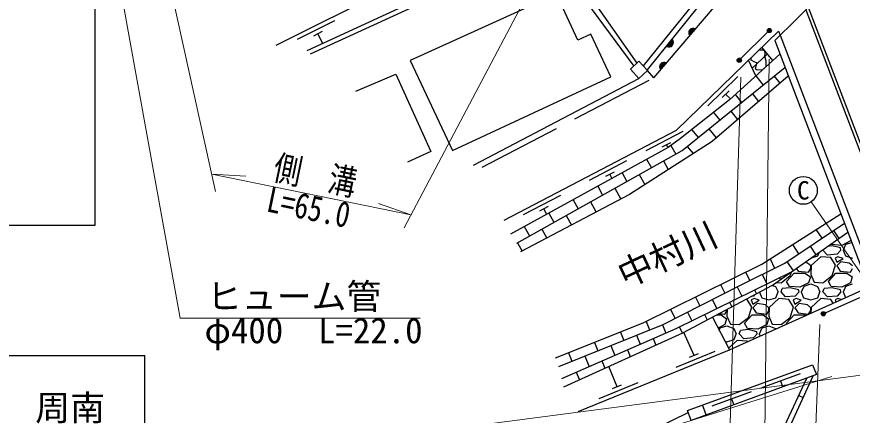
# Model space of a CAD drawing. Units: millimetres at full size, sheet at 1:1000; details may follow other scales. Extents: x 40000 to 680000, y 20000 to 380000.
# Drawn here: x 210126 to 269974, y 243158 to 271726 of the extents above; entities that cross this region are included whole.
import ezdxf
from ezdxf.enums import TextEntityAlignment as Align

# ---------------------------------------------------------------- set-up
doc = ezdxf.new("R2010")
doc.units = ezdxf.units.MM
doc.header["$LTSCALE"] = 1000
doc.linetypes.add('DASHED', pattern=[7.5, 6, -1.5])
for name, color, linetype, lineweight in [('M-BGD', 7, 'Continuous', 25), ('M-BMK-HTXT', 7, 'Continuous', 13), ('M-STR-HTXT', 7, 'Continuous', 13), ('M-STR-STR1', 1, 'Continuous', 25), ('M-STR-STRC', 7, 'Continuous', 25)]:
    doc.layers.add(name, color=color, linetype=linetype, lineweight=lineweight)
doc.styles.add('ＭＳ ゴシック', font='')
doc.styles.get('ＭＳ ゴシック').set_extended_font_data('MS Gothic')

msp = doc.modelspace()

# ---------------------------------------------------------------- hatches: boundary and pattern name
at = {"layer": 'M-BGD'}
for points in [[(258736, 270844), (258329, 270369, -0.84072)], [(263879, 270732, -1), (264179, 270732, -1)], [(257088, 270083), (256696, 269595, 0.84072)], [(261729, 268604, -1), (262029, 268604, -1)], [(256657, 268412), (256250, 267936, -0.84072)], [(267747, 250435, -1), (268047, 250435, -1)]]:
    msp.add_hatch(color=256, dxfattribs=at).paths.add_polyline_path(points)

# ---------------------------------------------------------------- linework, layer by layer
for p, q in [((232894, 271437), (230212, 270093)), ((232000, 270654), (231375, 270340)), ((258329, 270369), (258736, 270844)), ((261879, 268604), (264029, 270732)), ((231687, 270497), (232029, 269816)), ((257088, 270083), (256696, 269595)), ((264292, 268591), (263495, 269537)), ((262804, 268045), (263894, 269064)), ((256250, 267936), (256657, 268412)), ((263070, 267484), (262538, 268606)), ((255754, 267356), (255309, 267881)), ((242834, 261079), (254697, 267303)), ((261769, 267440), (259618, 265349)), ((263070, 267484), (263599, 266830)), ((264376, 267458), (264786, 266951)), ((261154, 266424), (260652, 265936)), ((260903, 266180), (261243, 265830)), ((261585, 266140), (262043, 265572)), ((262821, 266201), (263267, 265650)), ((260042, 264867), (260488, 264315)), ((261266, 264944), (261747, 264348)), ((257842, 263494), (255182, 262107)), ((258476, 263622), (258932, 263058)), ((259710, 263687), (260227, 263047)), ((256961, 262697), (256341, 262373)), ((256651, 262535), (256775, 262347)), ((256981, 262493), (257327, 261875)), ((258155, 262430), (258570, 261915)), ((253799, 261385), (251139, 259998)), ((255242, 261504), (255582, 260897)), ((256454, 261386), (256797, 260774)), ((252918, 260587), (252297, 260264)), ((252607, 260425), (252758, 260136)), ((253490, 260539), (253837, 259920)), ((254709, 260409), (255113, 259689)), ((251738, 259574), (252092, 258943)), ((252964, 259432), (253399, 258656)), ((249064, 258916), (246404, 257528)), ((249986, 258610), (250347, 257966)), ((248183, 258118), (247563, 257794)), ((247873, 257956), (248080, 257560)), ((251219, 258455), (251629, 257723)), ((248234, 257645), (248602, 256989)), ((249474, 257478), (249859, 256790)), ((246482, 256680), (246857, 256012)), ((247729, 256500), (248090, 255856)), ((267375, 256471), (267794, 255842)), ((268626, 256397), (269008, 255822)), ((269850, 255660), (269220, 255330)), ((269870, 255731), (269850, 255660)), ((245984, 255523), (246320, 254923)), ((265689, 255394), (266129, 254734)), ((266961, 255288), (267374, 254669)), ((267870, 255000), (267880, 255026)), ((268200, 254640), (267870, 255000)), ((268530, 255300), (268223, 255268)), ((268470, 255390), (268448, 255427)), ((269220, 255330), (268470, 255390)), ((269130, 255150), (268530, 255300)), ((269160, 255000), (268890, 254700)), ((269160, 255000), (269130, 255150)), ((269310, 255000), (269490, 254580)), ((269340, 255000), (269520, 255420)), ((269520, 255420), (269939, 255551)), ((264085, 254370), (264414, 253711)), ((267720, 254520), (267030, 253890)), ((267062, 254448), (267510, 254580)), ((267510, 254580), (267598, 254827)), ((268440, 254460), (267720, 254520)), ((268890, 254700), (268200, 254640)), ((268770, 253920), (268440, 254460)), ((268950, 254520), (268740, 254430)), ((268740, 254430), (268860, 254130)), ((268860, 254130), (269310, 254400)), ((269310, 254400), (268950, 254520)), ((269490, 254580), (270000, 254430)), ((265297, 254179), (265739, 253515)), ((266760, 254070), (266567, 254099)), ((267000, 253860), (266760, 254070)), ((267030, 253890), (267000, 253260)), ((267000, 253680), (267000, 253860)), ((268530, 253170), (268770, 253920)), ((269160, 254160), (268860, 253860)), ((268860, 253860), (269100, 253500)), ((269760, 254070), (269160, 254160)), ((270000, 253860), (269760, 254070)), ((262327, 253414), (262625, 252817)), ((263520, 253264), (263860, 252584)), ((264870, 252660), (265530, 253170)), ((265260, 252750), (265800, 253350)), ((265530, 253170), (265611, 253424)), ((265800, 253350), (266580, 253350)), ((265978, 253683), (266100, 253500)), ((266100, 253500), (266850, 253410)), ((266580, 253350), (266970, 253080)), ((266850, 253410), (267000, 253680)), ((267000, 253260), (267240, 252690)), ((267870, 252660), (268530, 253170)), ((268260, 252750), (268800, 253350)), ((268800, 253350), (269580, 253350)), ((269100, 253500), (269850, 253410)), ((269580, 253350), (269970, 253080)), ((269850, 253410), (270000, 253680)), ((264550, 252675), (264870, 252660)), ((264757, 253026), (264833, 252875)), ((265470, 252390), (265260, 252750)), ((266850, 252660), (266220, 252330)), ((266520, 252420), (267000, 252570)), ((266970, 253080), (266850, 252660)), ((267000, 252570), (267480, 252390)), ((267240, 252690), (267870, 252660)), ((268470, 252390), (268260, 252750)), ((269850, 252660), (269220, 252330)), ((269520, 252420), (270000, 252570)), ((269970, 253080), (269850, 252660)), ((260531, 252523), (260841, 251914)), ((261732, 252368), (262071, 251702)), ((262963, 252142), (263104, 251859)), ((263321, 251974), (263490, 251580)), ((264261, 252472), (264480, 252390)), ((264480, 252390), (264660, 252000)), ((264510, 251580), (264660, 252000)), ((264870, 252000), (264960, 252240)), ((265200, 251640), (264870, 252000)), ((265530, 252300), (264960, 252240)), ((266220, 252330), (265470, 252390)), ((266130, 252150), (265530, 252300)), ((266160, 252000), (265890, 251700)), ((266160, 252000), (266130, 252150)), ((266310, 252000), (266490, 251580)), ((266340, 252000), (266520, 252420)), ((267480, 252390), (267660, 252000)), ((267510, 251580), (267660, 252000)), ((267870, 252000), (267960, 252240)), ((268200, 251640), (267870, 252000)), ((268530, 252300), (267960, 252240)), ((269220, 252330), (268470, 252390)), ((269130, 252150), (268530, 252300)), ((269160, 252000), (268890, 251700)), ((269160, 252000), (269130, 252150)), ((269310, 252000), (269486, 251590)), ((269340, 252000), (269520, 252420)), ((258739, 251633), (259059, 251006)), ((259950, 251460), (260277, 250817)), ((262440, 251460), (262363, 251466)), ((262770, 250920), (262440, 251460)), ((262950, 251520), (262740, 251430)), ((262740, 251430), (262860, 251130)), ((262890, 251700), (262787, 251691)), ((262860, 251130), (263310, 251400)), ((262969, 251788), (262890, 251700)), ((263310, 251400), (262950, 251520)), ((263490, 251580), (264000, 251430)), ((264000, 251430), (264510, 251580)), ((264720, 251520), (264030, 250890)), ((265440, 251460), (264720, 251520)), ((265890, 251700), (265200, 251640)), ((265770, 250920), (265440, 251460)), ((265950, 251520), (265740, 251430)), ((265740, 251430), (265860, 251130)), ((265860, 251130), (266310, 251400)), ((266310, 251400), (265950, 251520)), ((266490, 251580), (267000, 251430)), ((267000, 251430), (267510, 251580)), ((267720, 251520), (267030, 250890)), ((268440, 251460), (267720, 251520)), ((267897, 250435), (270508, 251612)), ((268890, 251700), (268200, 251640)), ((268604, 251192), (268440, 251460)), ((268950, 251520), (268740, 251430)), ((268740, 251430), (268800, 251281)), ((269169, 251447), (268950, 251520)), ((261174, 251260), (261344, 250927)), ((262530, 250170), (262770, 250920)), ((263160, 251160), (262860, 250860)), ((262860, 250860), (263100, 250500)), ((263760, 251070), (263160, 251160)), ((264000, 250860), (263760, 251070)), ((264030, 250890), (264000, 250260)), ((264000, 250680), (264000, 250860)), ((265530, 250170), (265770, 250920)), ((266160, 251160), (265860, 250860)), ((265860, 250860), (266100, 250500)), ((266760, 251070), (266160, 251160)), ((267000, 250860), (266760, 251070)), ((267000, 250680), (267000, 250860)), ((267030, 250890), (267010, 250473)), ((256948, 250744), (257277, 250098)), ((258168, 250552), (258483, 249933)), ((259380, 250375), (259576, 249990)), ((259953, 250190), (261172, 247839)), ((260255, 250350), (260580, 250350)), ((260457, 250457), (260850, 250410)), ((260580, 250350), (260970, 250080)), ((260850, 250410), (261000, 250680)), ((261024, 250757), (261000, 250260)), ((261000, 250680), (261000, 250745)), ((261000, 250260), (261240, 249690)), ((261870, 249660), (262530, 250170)), ((262260, 249750), (262800, 250350)), ((262800, 250350), (263580, 250350)), ((263100, 250500), (263850, 250410)), ((263580, 250350), (263970, 250080)), ((263850, 250410), (264000, 250680)), ((264000, 250260), (264240, 249690)), ((264870, 249660), (265530, 250170)), ((265260, 249750), (265800, 250350)), ((265800, 250350), (266580, 250350)), ((266100, 250500), (266850, 250410)), ((266580, 250350), (266642, 250307)), ((266850, 250410), (267000, 250680)), ((255211, 249882), (255456, 249275)), ((256384, 249649), (256623, 249056)), ((260850, 249660), (260361, 249404)), ((260520, 249420), (261000, 249570)), ((260970, 250080), (260850, 249660)), ((261000, 249570), (261480, 249390)), ((261240, 249690), (261870, 249660)), ((262470, 249390), (262260, 249750)), ((263850, 249660), (263220, 249330)), ((263520, 249420), (264000, 249570)), ((263970, 250080), (263850, 249660)), ((264000, 249570), (264480, 249390)), ((264240, 249690), (264870, 249660)), ((265291, 249697), (265260, 249750)), ((253361, 249123), (253602, 248526)), ((257586, 249491), (257808, 249055)), ((258642, 247455), (257898, 249096)), ((260444, 249243), (260520, 249420)), ((261480, 249390), (261660, 249000)), ((261510, 248580), (261660, 249000)), ((261870, 249000), (261960, 249240)), ((262200, 248640), (261870, 249000)), ((262530, 249300), (261960, 249240)), ((263220, 249330), (262470, 249390)), ((263130, 249150), (262530, 249300)), ((263160, 249000), (262890, 248700)), ((263160, 249000), (263130, 249150)), ((263310, 249000), (263381, 248835)), ((263340, 249000), (263520, 249420)), ((264480, 249390), (264502, 249342)), ((251503, 248381), (251747, 247777)), ((254529, 248900), (254790, 248255)), ((255706, 248655), (255895, 248188)), ((260841, 248477), (261000, 248430)), ((261000, 248430), (261510, 248580)), ((261720, 248520), (261109, 247962)), ((262440, 248460), (261720, 248520)), ((262890, 248700), (262200, 248640)), ((262463, 248422), (262440, 248460)), ((252675, 248151), (252957, 247453)), ((253873, 247854), (254072, 247361)), ((249646, 247638), (249893, 247028)), ((250820, 247402), (251124, 246651)), ((257366, 246611), (260144, 247744)), ((258318, 247323), (258966, 247588)), ((252040, 247052), (252249, 246534)), ((253131, 245209), (252530, 246662)), ((250207, 246250), (250426, 245708)), ((261466, 233581), (267170, 245995)), ((266234, 246135), (263417, 245103)), ((251855, 244365), (254633, 245498)), ((261011, 233430), (266707, 245826)), ((264825, 245619), (264981, 245193)), ((252807, 245077), (253455, 245342)), ((262733, 244852), (259916, 243820)), ((261324, 244336), (261480, 243910)), ((266135, 244580), (266453, 244434)), ((259516, 243190), (259257, 243898)), ((250932, 239837), (258231, 243350))]:
    msp.add_line(p, q, dxfattribs=at)
at = {"layer": 'M-BGD', "linetype": 'DASHED'}
msp.add_line((243456, 260947), (255754, 267356), dxfattribs=at)
at = {"layer": 'M-BGD'}
for points in [[(255833, 291947), (241351, 282453), (244677, 277676), (228681, 269662)], [(256012, 291525), (255186, 290141), (259203, 274482), (259222, 273471), (255000, 268207)], [(255754, 267356), (262046, 274717), (256901, 291618)], [(256408, 291408), (255615, 290079), (259602, 274536), (259625, 273334), (255278, 267914)], [(230932, 269309), (245824, 276189), (246338, 276410), (248035, 276718), (248856, 276508), (254537, 268387)], [(231172, 269069), (246445, 276100), (248286, 276371), (254329, 268190)], [(245039, 257155), (257382, 263593), (264691, 270700), (264806, 270399)], [(263708, 268890), (263725, 269065), (263710, 269281), (263559, 269329), (263275, 269323)], [(264790, 269042), (261170, 265764), (257677, 262987), (256775, 262347), (245490, 256134)], [(263180, 268397), (262985, 268456), (262741, 268620), (262734, 268797)], [(263118, 268339), (263018, 268010), (263168, 267921), (263572, 267939), (263810, 268155), (263810, 268531), (263708, 268890)], [(234405, 266383), (237286, 267609), (239796, 262070), (238105, 261304)], [(245949, 255504), (257785, 262131), (265154, 268087)], [(265390, 267469), (259928, 262790), (254010, 258979), (246215, 254867)], [(248728, 247271), (255008, 249782), (263498, 253995), (269154, 257606)], [(248966, 246653), (256439, 249672), (261961, 252485), (265138, 254073), (269416, 256922)], [(249309, 245201), (257831, 249066), (264266, 252475), (269660, 256282)], [(249168, 245795), (257352, 249375), (265717, 253499)], [(250337, 243423), (261172, 247839), (271162, 252347)]]:
    msp.add_lwpolyline(points, dxfattribs=at)
for points in [[(238298, 268578), (241342, 262144), (252674, 267418), (251250, 270479), (250323, 270048), (248778, 273368)], [(254080, 267955), (254692, 268533), (255309, 267881), (254697, 267303)], [(267407, 246082), (258435, 242794), (258176, 243501), (267119, 246779)]]:
    msp.add_lwpolyline(points, close=True, dxfattribs=at)
for centre in [(264029, 270732), (261879, 268604), (267897, 250435)]:
    msp.add_circle(centre, 150, dxfattribs=at)
for centre, start, end in [((258574, 270571), 59.36905, 219.58679), ((256850, 269873), 241.16275, 41.38049), ((256495, 268138), 59.36905, 219.58679)]:
    msp.add_arc(centre, 318, start, end, dxfattribs=at)
at = {"layer": 'M-STR-HTXT'}
for p, q in [((224372, 259191), (216691, 293951)), ((237872, 256585), (254128, 287394)), ((263597, 230828), (264024, 268694)), ((261985, 267392), (260852, 230632)), ((224095, 260444), (238362, 257515)), ((224095, 260444), (226546, 260290)), ((238362, 257515), (236050, 258338)), ((271609, 251852), (267037, 258459)), ((267659, 249665), (266867, 230267)), ((275762, 246708), (219301, 239336)), ((244363, 238406), (268501, 245937))]:
    msp.add_line(p, q, dxfattribs=at)
msp.add_lwpolyline([(212927, 299343), (221841, 250114), (239013, 250114)], dxfattribs=at)
at = {"layer": 'M-STR-STR1'}
for p, q in [((264419, 270013), (277073, 282636)), ((266817, 272405), (273571, 254710)), ((266636, 272225), (273389, 254532)), ((264419, 270013), (271162, 252347)), ((264806, 270399), (271551, 252728))]:
    msp.add_line(p, q, dxfattribs=at)
at = {"layer": 'M-STR-STRC'}
for p, q in [((215736, 256786), (215736, 272986)), ((190336, 256786), (215736, 256786)), ((193901, 247436), (219301, 247436)), ((219301, 231236), (219301, 247436))]:
    msp.add_line(p, q, dxfattribs=at)
msp.add_circle((266468, 259281), 1000, dxfattribs=at)

# ---------------------------------------------------------------- texts
at = {"layer": 'M-BMK-HTXT', "style": 'ＭＳ ゴシック'}
msp.add_text('中村川', height=1833, rotation=25.137, dxfattribs=at).set_placement((253944, 251764), align=Align.BOTTOM_LEFT)
at = {"layer": 'M-STR-HTXT', "style": 'ＭＳ ゴシック', "width": 0.8}
msp.add_text('側\u3000溝', height=1833, rotation=348.395, dxfattribs=at).set_placement((231219, 258929), align=Align.BOTTOM_CENTER)
msp.add_text('L=65.0', height=1833, rotation=348.395, dxfattribs=at).set_placement((231229, 258979), align=Align.TOP_CENTER)
at = {"layer": 'M-STR-HTXT', "style": 'ＭＳ ゴシック'}
msp.add_text('ヒューム管', height=1833, dxfattribs=at).set_placement((223741, 250214), align=Align.BOTTOM_LEFT)
msp.add_text('φ400\u3000L=22.0', height=1833, dxfattribs=at).set_placement((223576, 250155), align=Align.TOP_LEFT)
at = {"layer": 'M-STR-STRC', "style": 'ＭＳ ゴシック'}
msp.add_text('C', height=1320, dxfattribs=at).set_placement((266468, 259281), align=Align.MIDDLE_CENTER)
msp.add_text('周南', height=1833, dxfattribs=at).set_placement((213951, 242236), align=Align.BOTTOM_CENTER)

doc.saveas('drawing.dxf')
